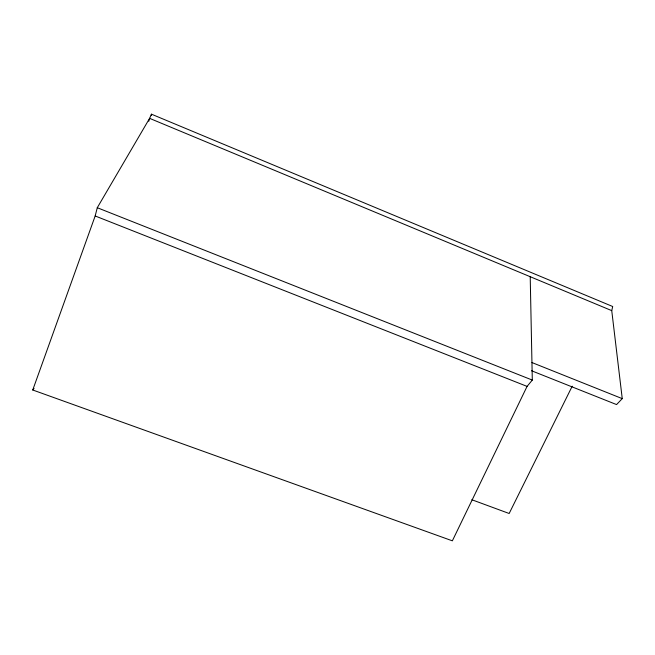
<?xml version="1.0" encoding="UTF-8"?>
<svg xmlns="http://www.w3.org/2000/svg" width="655" height="655" viewBox="0 0 655 655"><rect width="100%" height="100%" fill="white"/><g stroke="black" fill="none" stroke-linecap="round" stroke-linejoin="round"><path stroke-width="0.98" d="M151.297 115.468L151.452 114.175L612.703 306.515L611.745 310.634L622.25 398.633L616.56 404.577L531.557 370.755M530.214 276.713L532.302 380.08L527.078 386.393L452.359 540.825L32.75 389.995L95.171 215.97L97.276 207.717L149.61 118.35L151.452 114.175M148.775 121.298L149.61 118.35L611.745 310.634M572.208 386.196L509.164 513.495L471.821 499.732M32.75 389.995L34.052 388.431M97.276 207.717L532.302 380.08M95.171 215.97L527.078 386.393M531.95 362.551L622.25 398.633"/></g></svg>
